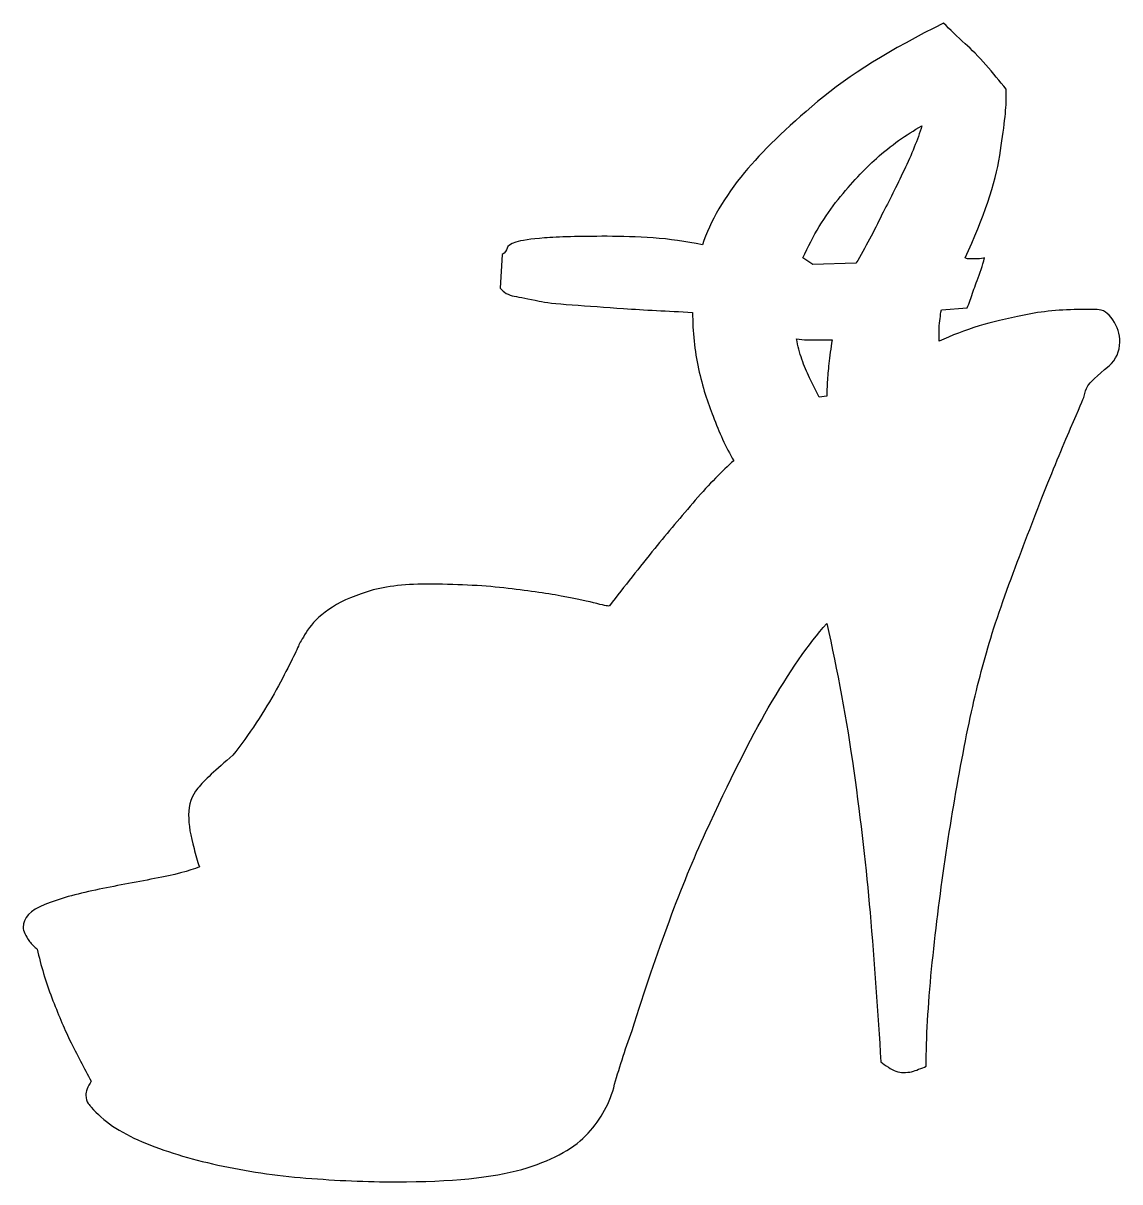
# Model space of a CAD drawing. Header units: centimetres. Extents: x -7.4 to 7.4, y -7.8 to 7.8.
import ezdxf

# ---------------------------------------------------------------- set-up
doc = ezdxf.new("R2010")
doc.units = ezdxf.units.CM
doc.header["$MEASUREMENT"] = 0
doc.layers.add('Camada 1', color=7, linetype='Continuous')

msp = doc.modelspace()

# ---------------------------------------------------------------- linework, layer by layer
at = {"layer": 'Camada 1'}
for points, knots in [([(7.09232, 3.95243), (7.17008, 3.95243), (7.24059, 3.90613), (7.30391, 3.81371), (7.30391, 3.81371), (7.36728, 3.72103), (7.39887, 3.62125), (7.39887, 3.51423), (7.39887, 3.51423), (7.39887, 3.38752), (7.35024, 3.28021), (7.25279, 3.19276), (7.25279, 3.19276), (7.08735, 3.05616), (6.99255, 2.96609), (6.96823, 2.92238), (6.96823, 2.92238), (6.94391, 2.87841), (6.92688, 2.83232), (6.91724, 2.78361), (6.91724, 2.78361), (6.90734, 2.75435), (6.84662, 2.6106), (6.73478, 2.35247), (6.73478, 2.35247), (6.62281, 2.09442), (6.4939, 1.78023), (6.34801, 1.4101), (6.34801, 1.4101), (6.20193, 1.03997), (6.05369, 0.65022), (5.90298, 0.2413), (5.90298, 0.2413), (5.75211, -0.16785), (5.63297, -0.53782), (5.54545, -0.86831), (5.54545, -0.86831), (5.4579, -1.18943), (5.37027, -1.57877), (5.28272, -2.03597), (5.28272, -2.03597), (5.1952, -2.49325), (5.11495, -2.97003), (5.042, -3.46612), (5.042, -3.46612), (4.96903, -3.96235), (4.90831, -4.45616), (4.85952, -4.94744), (4.85952, -4.94744), (4.81089, -5.43869), (4.78657, -5.8742), (4.78657, -6.25342), (4.78657, -6.25342), (4.75715, -6.27284), (4.7232, -6.2875), (4.68433, -6.29716), (4.68433, -6.29716), (4.62594, -6.32642), (4.55794, -6.34092), (4.48015, -6.34092), (4.48015, -6.34092), (4.41202, -6.34092), (4.34386, -6.31674), (4.27584, -6.26803), (4.27584, -6.26803), (4.23679, -6.24869), (4.20271, -6.22435), (4.17376, -6.195), (4.17376, -6.195), (4.13471, -5.53346), (4.08594, -4.86213), (4.02782, -4.18118), (4.02782, -4.18118), (3.97903, -3.59748), (3.90609, -2.9601), (3.80867, -2.2693), (3.80867, -2.2693), (3.71122, -1.57853), (3.58981, -0.91701), (3.44386, -0.28461), (3.44386, -0.28461), (3.20068, -0.55716), (2.93795, -0.9366), (2.65588, -1.42314), (2.65588, -1.42314), (2.4127, -1.84161), (2.13058, -2.40117), (1.8095, -3.10163), (1.8095, -3.10163), (1.48853, -3.80233), (1.15751, -4.6927), (0.81702, -5.7726), (0.81702, -5.7726), (0.71973, -6.04515), (0.63718, -6.30314), (0.56903, -6.54632), (0.56903, -6.54632), (0.50103, -6.78939), (0.37446, -7.00593), (0.18967, -7.19574), (0.18967, -7.19574), (0.00473, -7.38542), (-0.28232, -7.53623), (-0.67144, -7.64828), (-0.67144, -7.64828), (-1.06056, -7.76012), (-1.62487, -7.81611), (-2.36422, -7.81611), (-2.36422, -7.81611), (-2.76324, -7.81611), (-3.1694, -7.79889), (-3.58284, -7.76507), (-3.58284, -7.76507), (-3.99641, -7.73078), (-4.39284, -7.67239), (-4.77233, -7.58965), (-4.77233, -7.58965), (-5.15169, -7.50694), (-5.49218, -7.40222), (-5.79391, -7.27575), (-5.79391, -7.27575), (-6.09551, -7.14886), (-6.32414, -6.9931), (-6.47966, -6.80823), (-6.47966, -6.80823), (-6.48942, -6.79831), (-6.50398, -6.78127), (-6.5235, -6.75717), (-6.5235, -6.75717), (-6.54287, -6.73256), (-6.55247, -6.69616), (-6.55247, -6.6475), (-6.55247, -6.6475), (-6.55247, -6.59879), (-6.52845, -6.53545), (-6.47966, -6.45745), (-6.47966, -6.45745), (-6.57708, -6.28227), (-6.67423, -6.09717), (-6.7715, -5.90238), (-6.7715, -5.90238), (-6.84942, -5.73694), (-6.92967, -5.54689), (-7.01238, -5.33276), (-7.01238, -5.33276), (-7.09509, -5.11853), (-7.16063, -4.89929), (-7.20926, -4.67516), (-7.20926, -4.67516), (-7.24829, -4.64608), (-7.28236, -4.612), (-7.3115, -4.57308), (-7.3115, -4.57308), (-7.36989, -4.49519), (-7.39886, -4.43185), (-7.39886, -4.38314), (-7.39886, -4.38314), (-7.39886, -4.25667), (-7.30173, -4.15449), (-7.10718, -4.07651), (-7.10718, -4.07651), (-6.91261, -3.99851), (-6.68398, -3.93284), (-6.42127, -3.87918), (-6.42127, -3.87918), (-6.1587, -3.82571), (-5.89366, -3.77446), (-5.62599, -3.72575), (-5.62599, -3.72575), (-5.35831, -3.67704), (-5.15649, -3.62359), (-5.02031, -3.56504), (-5.02031, -3.56504), (-5.04957, -3.48731), (-5.07376, -3.40452), (-5.09312, -3.31683), (-5.09312, -3.31683), (-5.14175, -3.15131), (-5.16622, -3.00028), (-5.16622, -2.86392), (-5.16622, -2.86392), (-5.16622, -2.72756), (-5.125, -2.6082), (-5.04229, -2.50604), (-5.04229, -2.50604), (-4.95958, -2.40396), (-4.80141, -2.25527), (-4.56784, -2.06051), (-4.56784, -2.06051), (-4.46095, -1.92412), (-4.35623, -1.77807), (-4.25402, -1.62231), (-4.25402, -1.62231), (-4.15194, -1.4665), (-4.06209, -1.31809), (-3.98401, -1.17678), (-3.98401, -1.17678), (-3.90625, -1.03544), (-3.84058, -0.9113), (-3.78713, -0.80425), (-3.78713, -0.80425), (-3.73368, -0.69715), (-3.69715, -0.61915), (-3.67762, -0.57044), (-3.67762, -0.57044), (-3.65825, -0.53149), (-3.61936, -0.46574), (-3.56083, -0.37311), (-3.56083, -0.37311), (-3.50273, -0.28072), (-3.40793, -0.18825), (-3.2764, -0.09561), (-3.2764, -0.09561), (-3.14506, -0.00314), (-2.97247, 0.07719), (-2.75827, 0.14527), (-2.75827, 0.14527), (-2.54435, 0.21343), (-2.27668, 0.24766), (-1.95558, 0.24766), (-1.95558, 0.24766), (-1.56646, 0.24766), (-1.21869, 0.23062), (-0.9123, 0.19662), (-0.9123, 0.19662), (-0.60589, 0.16254), (-0.348, 0.12592), (-0.13874, 0.08695), (-0.13874, 0.08695), (0.07023, 0.04792), (0.23072, 0.01392), (0.34285, -0.01521), (0.34285, -0.01521), (0.45469, -0.04447), (0.51062, -0.05424), (0.51062, -0.04447), (0.51062, -0.04447), (0.71493, 0.21839), (0.91924, 0.47644), (1.12371, 0.72983), (1.12371, 0.72983), (1.2986, 0.94398), (1.48108, 1.16076), (1.67068, 1.37983), (1.67068, 1.37983), (1.86044, 1.59893), (2.03316, 1.77673), (2.189, 1.91304), (2.189, 1.91304), (2.08195, 2.09798), (1.98948, 2.29764), (1.91172, 2.512), (1.91172, 2.512), (1.83367, 2.69686), (1.76797, 2.91123), (1.71455, 3.15473), (1.71455, 3.15473), (1.66108, 3.39823), (1.6343, 3.65138), (1.6343, 3.9144), (1.6343, 3.9144), (1.29399, 3.93123), (0.98263, 3.94803), (0.70053, 3.96507), (0.70053, 3.96507), (0.45706, 3.98444), (0.22608, 4.00134), (0.00706, 4.01598), (0.00706, 4.01598), (-0.2118, 4.03061), (-0.36008, 4.04765), (-0.43784, 4.06702), (-0.43784, 4.06702), (-0.58392, 4.09615), (-0.69576, 4.11793), (-0.77352, 4.13256), (-0.77352, 4.13256), (-0.85157, 4.14698), (-0.91462, 4.18339), (-0.96312, 4.24162), (-0.96312, 4.24162), (-0.96312, 4.24162), (-0.93415, 4.69308), (-0.93415, 4.69308), (-0.93415, 4.69308), (-0.89526, 4.72197), (-0.87327, 4.7511), (-0.86832, 4.78037), (-0.86832, 4.78037), (-0.86366, 4.8095), (-0.82464, 4.83622), (-0.75153, 4.86038), (-0.75153, 4.86038), (-0.67872, 4.88448), (-0.54981, 4.90393), (-0.36503, 4.91856), (-0.36503, 4.91856), (-0.18009, 4.93319), (0.10185, 4.94047), (0.48153, 4.94047), (0.48153, 4.94047), (0.67595, 4.94047), (0.88288, 4.93319), (1.10174, 4.91856), (1.10174, 4.91856), (1.3206, 4.90393), (1.54198, 4.87239), (1.76582, 4.82389), (1.76582, 4.82389), (1.87271, 5.14494), (2.06247, 5.47077), (2.33494, 5.80171), (2.33494, 5.80171), (2.56838, 6.08399), (2.89676, 6.40263), (3.31996, 6.75776), (3.31996, 6.75776), (3.74316, 7.11286), (4.30995, 7.46581), (5.02017, 7.81609), (5.02017, 7.81609), (5.10756, 7.72865), (5.20496, 7.63617), (5.31201, 7.53883), (5.31201, 7.53883), (5.39953, 7.46099), (5.49172, 7.36619), (5.58916, 7.25435), (5.58916, 7.25435), (5.68658, 7.14238), (5.77905, 7.03292), (5.86642, 6.92603), (5.86642, 6.92603), (5.86642, 6.92603), (5.86642, 6.80945), (5.86642, 6.80945), (5.86642, 6.80945), (5.86642, 6.66332), (5.83716, 6.40321), (5.77903, 6.02874), (5.77903, 6.02874), (5.72064, 5.65428), (5.56496, 5.19467), (5.31201, 4.64994), (5.31201, 4.64994), (5.32161, 4.64004), (5.33619, 4.63531), (5.35585, 4.63531), (5.35585, 4.63531), (5.35585, 4.63531), (5.47264, 4.63531), (5.47264, 4.63531), (5.47264, 4.63531), (5.52114, 4.63531), (5.55506, 4.64005), (5.57472, 4.64994), (5.57472, 4.64994), (5.54546, 4.5426), (5.51135, 4.44052), (5.47264, 4.3431), (5.47264, 4.3431), (5.44322, 4.26513), (5.41642, 4.18954), (5.39223, 4.11651), (5.39223, 4.11651), (5.36791, 4.04346), (5.35088, 3.99708), (5.34111, 3.97771), (5.34111, 3.97771), (5.34111, 3.97771), (4.99104, 3.94845), (4.99104, 3.94845), (4.99104, 3.94845), (4.98114, 3.90942), (4.97633, 3.87048), (4.97633, 3.83166), (4.97633, 3.83166), (4.96641, 3.79263), (4.96159, 3.74631), (4.96159, 3.69286), (4.96159, 3.69286), (4.96159, 3.63928), (4.96159, 3.58319), (4.96159, 3.5248), (4.96159, 3.5248), (5.12719, 3.60343), (5.30703, 3.67233), (5.50158, 3.73131), (5.50158, 3.73131), (5.66687, 3.78039), (5.86887, 3.82947), (6.10711, 3.87852), (6.10711, 3.87852), (6.34553, 3.9276), (6.60577, 3.95237), (6.888, 3.95237), (6.888, 3.95237), (6.888, 3.95237), (7.09232, 3.95237), (7.09232, 3.95237), (7.09232, 3.95237), (7.09232, 3.95237), (7.09232, 3.95243), (7.09232, 3.95243)], [0, 0, 0, 0, 0.00980392, 0.00980392, 0.00980392, 0.00980392, 0.01960784, 0.01960784, 0.01960784, 0.01960784, 0.02941176, 0.02941176, 0.02941176, 0.02941176, 0.03921569, 0.03921569, 0.03921569, 0.03921569, 0.04901961, 0.04901961, 0.04901961, 0.04901961, 0.05882353, 0.05882353, 0.05882353, 0.05882353, 0.06862745, 0.06862745, 0.06862745, 0.06862745, 0.07843137, 0.07843137, 0.07843137, 0.07843137, 0.08823529, 0.08823529, 0.08823529, 0.08823529, 0.09803922, 0.09803922, 0.09803922, 0.09803922, 0.10784314, 0.10784314, 0.10784314, 0.10784314, 0.11764706, 0.11764706, 0.11764706, 0.11764706, 0.12745098, 0.12745098, 0.12745098, 0.12745098, 0.1372549, 0.1372549, 0.1372549, 0.1372549, 0.14705882, 0.14705882, 0.14705882, 0.14705882, 0.15686275, 0.15686275, 0.15686275, 0.15686275, 0.16666667, 0.16666667, 0.16666667, 0.16666667, 0.17647059, 0.17647059, 0.17647059, 0.17647059, 0.18627451, 0.18627451, 0.18627451, 0.18627451, 0.19607843, 0.19607843, 0.19607843, 0.19607843, 0.20588235, 0.20588235, 0.20588235, 0.20588235, 0.21568627, 0.21568627, 0.21568627, 0.21568627, 0.2254902, 0.2254902, 0.2254902, 0.2254902, 0.23529412, 0.23529412, 0.23529412, 0.23529412, 0.24509804, 0.24509804, 0.24509804, 0.24509804, 0.25490196, 0.25490196, 0.25490196, 0.25490196, 0.26470588, 0.26470588, 0.26470588, 0.26470588, 0.2745098, 0.2745098, 0.2745098, 0.2745098, 0.28431373, 0.28431373, 0.28431373, 0.28431373, 0.29411765, 0.29411765, 0.29411765, 0.29411765, 0.30392157, 0.30392157, 0.30392157, 0.30392157, 0.31372549, 0.31372549, 0.31372549, 0.31372549, 0.32352941, 0.32352941, 0.32352941, 0.32352941, 0.33333333, 0.33333333, 0.33333333, 0.33333333, 0.34313725, 0.34313725, 0.34313725, 0.34313725, 0.35294118, 0.35294118, 0.35294118, 0.35294118, 0.3627451, 0.3627451, 0.3627451, 0.3627451, 0.37254902, 0.37254902, 0.37254902, 0.37254902, 0.38235294, 0.38235294, 0.38235294, 0.38235294, 0.39215686, 0.39215686, 0.39215686, 0.39215686, 0.40196078, 0.40196078, 0.40196078, 0.40196078, 0.41176471, 0.41176471, 0.41176471, 0.41176471, 0.42156863, 0.42156863, 0.42156863, 0.42156863, 0.43137255, 0.43137255, 0.43137255, 0.43137255, 0.44117647, 0.44117647, 0.44117647, 0.44117647, 0.45098039, 0.45098039, 0.45098039, 0.45098039, 0.46078431, 0.46078431, 0.46078431, 0.46078431, 0.47058824, 0.47058824, 0.47058824, 0.47058824, 0.48039216, 0.48039216, 0.48039216, 0.48039216, 0.49019608, 0.49019608, 0.49019608, 0.49019608, 0.5, 0.5, 0.5, 0.5, 0.50980392, 0.50980392, 0.50980392, 0.50980392, 0.51960784, 0.51960784, 0.51960784, 0.51960784, 0.52941176, 0.52941176, 0.52941176, 0.52941176, 0.53921569, 0.53921569, 0.53921569, 0.53921569, 0.54901961, 0.54901961, 0.54901961, 0.54901961, 0.55882353, 0.55882353, 0.55882353, 0.55882353, 0.56862745, 0.56862745, 0.56862745, 0.56862745, 0.57843137, 0.57843137, 0.57843137, 0.57843137, 0.58823529, 0.58823529, 0.58823529, 0.58823529, 0.59803922, 0.59803922, 0.59803922, 0.59803922, 0.60784314, 0.60784314, 0.60784314, 0.60784314, 0.61764706, 0.61764706, 0.61764706, 0.61764706, 0.62745098, 0.62745098, 0.62745098, 0.62745098, 0.6372549, 0.6372549, 0.6372549, 0.6372549, 0.64705882, 0.64705882, 0.64705882, 0.64705882, 0.65686275, 0.65686275, 0.65686275, 0.65686275, 0.66666667, 0.66666667, 0.66666667, 0.66666667, 0.67647059, 0.67647059, 0.67647059, 0.67647059, 0.68627451, 0.68627451, 0.68627451, 0.68627451, 0.69607843, 0.69607843, 0.69607843, 0.69607843, 0.70588235, 0.70588235, 0.70588235, 0.70588235, 0.71568627, 0.71568627, 0.71568627, 0.71568627, 0.7254902, 0.7254902, 0.7254902, 0.7254902, 0.73529412, 0.73529412, 0.73529412, 0.73529412, 0.74509804, 0.74509804, 0.74509804, 0.74509804, 0.75490196, 0.75490196, 0.75490196, 0.75490196, 0.76470588, 0.76470588, 0.76470588, 0.76470588, 0.7745098, 0.7745098, 0.7745098, 0.7745098, 0.78431373, 0.78431373, 0.78431373, 0.78431373, 0.79411765, 0.79411765, 0.79411765, 0.79411765, 0.80392157, 0.80392157, 0.80392157, 0.80392157, 0.81372549, 0.81372549, 0.81372549, 0.81372549, 0.82352941, 0.82352941, 0.82352941, 0.82352941, 0.83333333, 0.83333333, 0.83333333, 0.83333333, 0.84313725, 0.84313725, 0.84313725, 0.84313725, 0.85294118, 0.85294118, 0.85294118, 0.85294118, 0.8627451, 0.8627451, 0.8627451, 0.8627451, 0.87254902, 0.87254902, 0.87254902, 0.87254902, 0.88235294, 0.88235294, 0.88235294, 0.88235294, 0.89215686, 0.89215686, 0.89215686, 0.89215686, 0.90196078, 0.90196078, 0.90196078, 0.90196078, 0.91176471, 0.91176471, 0.91176471, 0.91176471, 0.92156863, 0.92156863, 0.92156863, 0.92156863, 0.93137255, 0.93137255, 0.93137255, 0.93137255, 0.94117647, 0.94117647, 0.94117647, 0.94117647, 0.95098039, 0.95098039, 0.95098039, 0.95098039, 0.96078431, 0.96078431, 0.96078431, 0.96078431, 0.97058824, 0.97058824, 0.97058824, 0.97058824, 0.98039216, 0.98039216, 0.98039216, 0.98039216, 1, 1, 1, 1]), ([(3.83797, 4.57615), (3.96452, 4.79007), (4.08131, 5.00903), (4.18833, 5.23293), (4.18833, 5.23293), (4.28562, 5.41774), (4.38521, 5.61711), (4.48747, 5.83126), (4.48747, 5.83126), (4.58955, 6.04526), (4.66982, 6.24475), (4.72835, 6.42964), (4.72835, 6.42964), (4.51412, 6.31283), (4.30996, 6.16678), (4.11542, 5.99181), (4.11542, 5.99181), (3.94982, 5.84573), (3.77728, 5.66087), (3.59742, 5.43719), (3.59742, 5.43719), (3.41727, 5.21327), (3.25912, 4.95065), (3.12294, 4.64918), (3.12294, 4.64918), (3.12294, 4.64918), (3.25431, 4.56166), (3.25431, 4.56166), (3.25431, 4.56166), (3.25431, 4.56166), (3.83797, 4.57615), (3.83797, 4.57615)], [0, 0, 0, 0, 0.11111111, 0.11111111, 0.11111111, 0.11111111, 0.22222222, 0.22222222, 0.22222222, 0.22222222, 0.33333333, 0.33333333, 0.33333333, 0.33333333, 0.44444444, 0.44444444, 0.44444444, 0.44444444, 0.55555556, 0.55555556, 0.55555556, 0.55555556, 0.66666667, 0.66666667, 0.66666667, 0.66666667, 0.77777778, 0.77777778, 0.77777778, 0.77777778, 1, 1, 1, 1]), ([(3.4439, 2.78477), (3.4439, 2.83327), (3.44623, 2.89648), (3.45118, 2.97445), (3.45118, 2.97445), (3.456, 3.05221), (3.46327, 3.13492), (3.47317, 3.22268), (3.47317, 3.22268), (3.48293, 3.31981), (3.49749, 3.42694), (3.51701, 3.54373), (3.51701, 3.54373), (3.51701, 3.54373), (3.42945, 3.54372), (3.42945, 3.54372), (3.42945, 3.54372), (3.42945, 3.54372), (3.18116, 3.54372), (3.18116, 3.54372), (3.18116, 3.54372), (3.1325, 3.54372), (3.084, 3.54846), (3.03537, 3.55814), (3.03537, 3.55814), (3.05471, 3.46077), (3.07905, 3.3683), (3.10834, 3.28086), (3.10834, 3.28086), (3.13747, 3.19334), (3.17155, 3.11063), (3.21055, 3.03279), (3.21055, 3.03279), (3.21055, 3.03279), (3.34176, 2.77014), (3.34176, 2.77014), (3.34176, 2.77014), (3.34176, 2.77014), (3.4439, 2.78477), (3.4439, 2.78477)], [0, 0, 0, 0, 0.09090909, 0.09090909, 0.09090909, 0.09090909, 0.18181818, 0.18181818, 0.18181818, 0.18181818, 0.27272727, 0.27272727, 0.27272727, 0.27272727, 0.36363636, 0.36363636, 0.36363636, 0.36363636, 0.45454545, 0.45454545, 0.45454545, 0.45454545, 0.54545455, 0.54545455, 0.54545455, 0.54545455, 0.63636364, 0.63636364, 0.63636364, 0.63636364, 0.72727273, 0.72727273, 0.72727273, 0.72727273, 0.81818182, 0.81818182, 0.81818182, 0.81818182, 1, 1, 1, 1])]:
    msp.add_open_spline(points, degree=3, knots=knots, dxfattribs=at)

doc.saveas('drawing.dxf')
